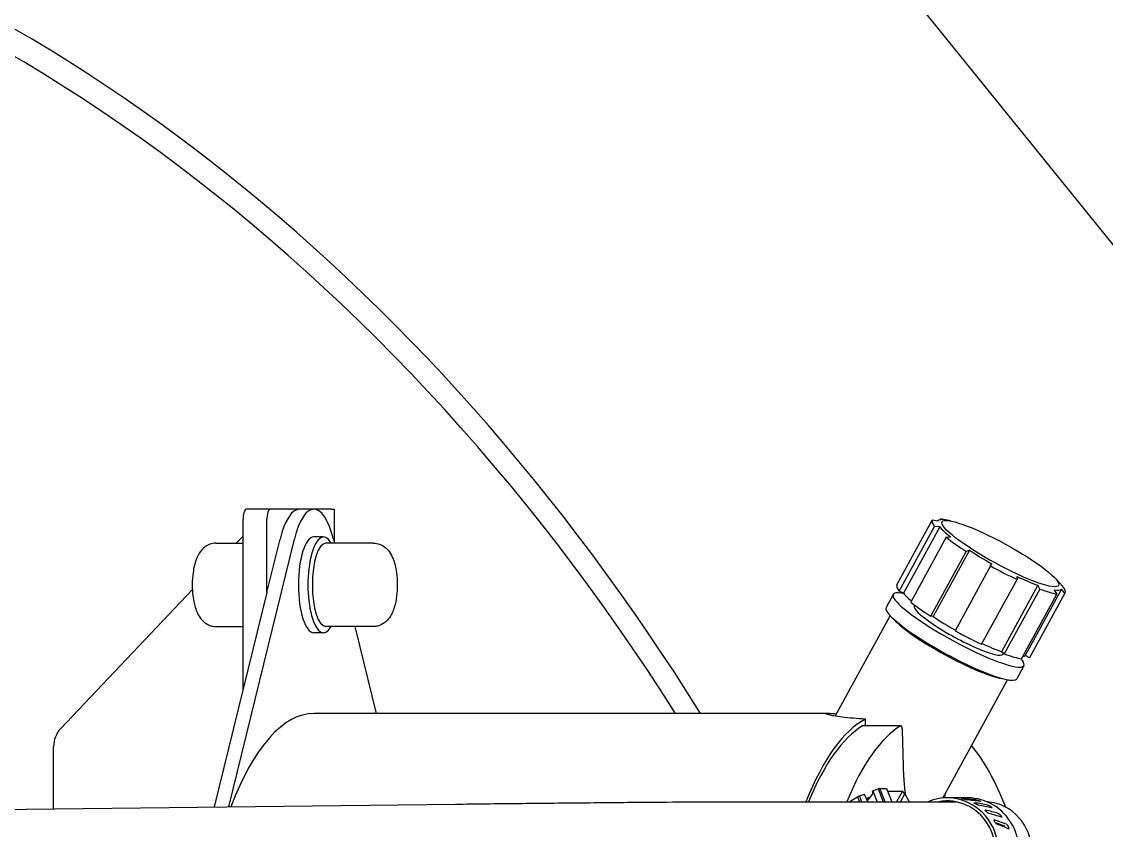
# Model space of a CAD drawing. Header units: millimetres. Extents: x -4172 to 126100, y -2 to 142133.
# Drawn here: x 32082.6 to 32297.6, y 43998.9 to 44159.2 of the extents above; entities that cross this region are included whole.
import ezdxf

# ---------------------------------------------------------------- set-up
doc = ezdxf.new("R2010")
doc.units = ezdxf.units.MM
doc.header["$LTSCALE"] = 100
doc.layers.add('Visible', color=7, linetype='Continuous', lineweight=25)

msp = doc.modelspace()

# ---------------------------------------------------------------- linework, layer by layer
at = {"layer": 'Visible'}
for p, q in [((32349.35, 44052.58), (32106.91, 44352.58)), ((32131.86, 44062.58), (32127.13, 44062.58)), ((32137.68, 44062.58), (32131.86, 44062.58)), ((32140.52, 44062.58), (32137.68, 44062.58)), ((32143.94, 44062.58), (32140.52, 44062.58)), ((32143.94, 44062.58), (32144.51, 44062.58)), ((32144.51, 44062.58), (32144.51, 44056.12)), ((32126.49, 44026.75), (32126.49, 44060.58)), ((32131.22, 44046.04), (32131.22, 44060.58)), ((32256.07, 44047.55), (32263.08, 44060.39)), ((32263.13, 44060.46), (32264.18, 44060.29)), ((32264.62, 44060.49), (32264.7, 44060.63)), ((32265.64, 44060.45), (32264.7, 44060.63)), ((32266.7, 44060.26), (32265.01, 44060.58)), ((32256.52, 44046.31), (32263.54, 44059.16)), ((32264.56, 44059.07), (32257.37, 44045.91)), ((32264.56, 44059.07), (32263.54, 44059.16)), ((32121.12, 44055.83), (32126.49, 44055.83)), ((32123.64, 44003.57), (32136.66, 44056.65)), ((32126.49, 44057.26), (32125.14, 44055.83)), ((32131.22, 44046.04), (32133.82, 44056.65)), ((32142.41, 44057.08), (32140.52, 44057.08)), ((32152.35, 44055.83), (32142.88, 44055.83)), ((32144.38, 44056.65), (32144.58, 44055.83)), ((32265.82, 44057.02), (32258.8, 44044.17)), ((32265.82, 44057.02), (32266.69, 44057.08)), ((32262.8, 44041.35), (32269.82, 44054.19)), ((32270.42, 44054.44), (32263.23, 44041.28)), ((32270.42, 44054.44), (32269.82, 44054.19)), ((32274.61, 44051.33), (32267.6, 44038.49)), ((32274.61, 44051.33), (32274.89, 44051.77)), ((32279.8, 44049.26), (32279.87, 44048.64)), ((32287.34, 44048.98), (32287.88, 44048.41)), ((32116.44, 44046.64), (32090.32, 44019.04)), ((32272.85, 44035.8), (32279.87, 44048.64)), ((32284, 44047.49), (32276.8, 44034.33)), ((32284.36, 44046.74), (32277.35, 44033.9)), ((32288.66, 44046.73), (32281.47, 44033.57)), ((32284.36, 44046.74), (32284, 44047.49)), ((32288.28, 44047.95), (32288.96, 44047.24)), ((32289.36, 44045.93), (32288.66, 44046.73)), ((32131.22, 44046.04), (32120.79, 44003.54)), ((32255.34, 44045.69), (32253.92, 44043.1)), ((32257.37, 44045.91), (32256.52, 44046.31)), ((32280.77, 44032.92), (32287.79, 44045.76)), ((32289.36, 44045.93), (32282.34, 44033.09)), ((32282.39, 44033.16), (32289.41, 44046.01)), ((32287.2, 44046.58), (32287.79, 44045.76)), ((32259.59, 44043.56), (32259.51, 44043.42)), ((32243.85, 44021.54), (32254.73, 44041.46)), ((32263.23, 44041.28), (32262.8, 44041.35)), ((32121.12, 44039.33), (32126.49, 44039.33)), ((32142.41, 44038.08), (32140.52, 44038.08)), ((32152.35, 44039.33), (32142.88, 44039.33)), ((32148.62, 44039.33), (32152.85, 44022.08)), ((32277.35, 44033.9), (32276.8, 44034.33)), ((32277.17, 44034.04), (32277.06, 44033.83)), ((32282.34, 44033.09), (32281.47, 44033.57)), ((32281.23, 44031.55), (32279.81, 44028.95)), ((32265.18, 44005.31), (32277.99, 44028.75)), ((32242.73, 44022.08), (32140.52, 44022.08)), ((32249.82, 44019.63), (32249.82, 44020.97)), ((32256.85, 44019.63), (32249.27, 44019.63)), ((32257.43, 44009.4), (32257.17, 44018.72)), ((32088.94, 44003.15), (32088.94, 44015.51)), ((32248.64, 44005.73), (32249.67, 44006.11)), ((32250.3, 44004.58), (32249.67, 44006.11)), ((32250.33, 44004.89), (32251.36, 44006.2)), ((32251.2, 44006.59), (32251.3, 44006.72)), ((32251.36, 44006.2), (32251.2, 44006.59)), ((32251.3, 44006.72), (32252.33, 44007.11)), ((32251.3, 44006.72), (32252.17, 44004.58)), ((32252.33, 44007.11), (32253.36, 44004.58)), ((32253.73, 44004.58), (32252.67, 44007.2)), ((32252.67, 44007.2), (32253.97, 44007.2)), ((32253.97, 44007.2), (32255.03, 44004.58)), ((32254.17, 44006.7), (32257.17, 44006.7)), ((32257.17, 44006.7), (32255.99, 44004.58)), ((32256.78, 44004.58), (32257.65, 44006.13)), ((32257.65, 44006.13), (32257.17, 44006.7)), ((32257.65, 44006.13), (32258.51, 44004.58)), ((32257.76, 44005.92), (32257.69, 44006.38)), ((32265.57, 44006.02), (32265.47, 44005.33)), ((31778.07, 43999.42), (32168.57, 44004.11)), ((32221.35, 44004.58), (32267.72, 44004.58)), ((32246.57, 44004.58), (32248.23, 44005.54)), ((32248.23, 44005.54), (32248.62, 44004.58)), ((32249.11, 44004.58), (32248.64, 44005.73)), ((32250.07, 44005.16), (32250.17, 44005.28)), ((32250.31, 44004.58), (32250.07, 44005.16)), ((32250.17, 44005.28), (32250.33, 44004.89)), ((32267.05, 44005.35), (32266.02, 44005.35)), ((32270.13, 44005.35), (32268.71, 44005.35))]:
    msp.add_line(p, q, dxfattribs=at)
for centre, major_axis, ratio, start_param, end_param in [((31932.09, 43717.58), (0, -476.5), 0.764292, 2.264039, 3.022968), ((31932.09, 43717.58), (0, 481.5), 0.764292, 5.397035, 6.096696), ((32127.13, 44060.58), (0, 2), 0.322975, 0, 1.570796), ((32131.86, 44060.58), (0, 2), 0.322975, 0, 1.570796), ((32137.68, 44047.58), (0, 15), 0.322975, 0, 0.921329), ((32140.52, 44047.58), (0, 15), 0.322975, 5.361856, 7.204515), ((32276.25, 44053.2), (-13.16, 7.19), 0.161488, 6.247248, 6.648673), ((32276.42, 44053.51), (-12.29, 6.71), 0.161488, 5.863275, 6.247248), ((32276.25, 44053.2), (13.16, -7.19), 0.161488, 2.675292, 2.721683), ((32142.41, 44047.58), (0, -9.5), 0.322975, 2.622805, 6.801973), ((32276.42, 44053.51), (-12.29, 6.71), 0.161488, 0.365488, 0.749461), ((32140.52, 44047.58), (0, -9.5), 0.322975, 3.141593, 6.283185), ((32142.88, 44047.58), (0, -8.25), 0.322975, 3.141593, 6.283185), ((32276.25, 44053.2), (-13.16, 7.19), 0.161488, 0.749461, 1.150886), ((32276.42, 44053.51), (-12.29, 6.71), 0.161488, 1.150886, 1.534859), ((32276.25, 44053.2), (-13.16, 7.19), 0.161488, 1.534859, 1.936284), ((32276.42, 44053.51), (-12.29, 6.71), 0.161488, 1.936284, 2.320257), ((32269.23, 44040.35), (-13.16, 7.19), 0.161488, 0, 0.365488), ((32276.25, 44053.2), (-13.16, 7.19), 0.161488, 2.320257, 2.721683), ((32276.42, 44053.51), (12.29, -6.71), 0.161488, 5.863275, 6.247248), ((32276.42, 44053.51), (12.29, -6.71), 0.161488, 0.365488, 0.4663), ((32276.25, 44053.2), (13.16, -7.19), 0.161488, 6.247248, 6.648673), ((32268.28, 44038.62), (12.94, -7.07), 0.161488, 2.647631, 6.687824), ((32269.23, 44040.35), (-12.29, 6.71), 0.161488, 0.365488, 0.669155), ((32266.86, 44036.02), (-12.94, 7.07), 0.161488, 0, 3.141593), ((32269.23, 44040.35), (-13.16, 7.19), 0.161488, 0.749461, 1.150886), ((32268.28, 44038.62), (-8.78, 4.79), 0.161488, 0, 3.141593), ((32266.63, 44035.59), (11.63, -6.35), 0.161488, 3.55681, 5.867968), ((32269.23, 44040.35), (-12.29, 6.71), 0.161488, 1.150886, 1.532291), ((32269.23, 44040.35), (-13.16, 7.19), 0.161488, 1.534859, 1.936284), ((32269.23, 44040.35), (-12.29, 6.71), 0.161488, 1.963767, 2.320257), ((32269.23, 44040.35), (-13.16, 7.19), 0.161488, 2.320257, 2.721683), ((32269.23, 44040.35), (12.29, -6.71), 0.161488, 6.074716, 6.247248), ((32269.23, 44040.35), (13.16, -7.19), 0.161488, 6.247248, 6.283185), ((32140.52, 43942.58), (0, 79.5), 0.322975, 0, 0.696249), ((32254.09, 43942.58), (0, 79.5), 0.322975, 0.166883, 0.676331), ((32093.67, 44015.51), (0, 5), 0.946407, 0.785398, 1.570796), ((32254.09, 43942.58), (0, 78.5), 0.322975, 0.193462, 0.660299), ((32261.66, 43942.58), (0, 78.5), 0.322975, 0.193462, 0.660299), ((32249.27, 44018.63), (0, 1), 0.322975, 0, 0.193462), ((32256.85, 44018.63), (0, 1), 0.322975, 4.799655, 6.476647), ((32261.66, 43942.58), (0, 78.5), 0.322975, 5.600527, 5.911468), ((32260.33, 44010.18), (0, 9), 0.322975, 1.658063, 2.007129), ((32249.87, 44005.63), (4.12, 1.68), 0.127599, 0.774106, 0.880687), ((32266.02, 43994.58), (0, 10.77), 0.946407, 2.761256, 6.663522), ((32249.87, 44005.63), (4.12, 1.68), 0.127599, 1.821304, 1.927885), ((32249.87, 44005.63), (3.18, 1.29), 0.127599, 4.754843, 4.984914), ((32266.02, 43994.58), (0, 10.16), 0.946407, 2.963888, 6.46089), ((32269, 43994.58), (27.78, -0.12), 0.365723, 1.654495, 1.666439), ((32267.15, 43994.58), (27.59, 1.82), 0.362265, 1.537077, 1.568645), ((32267.15, 43994.58), (-29.45, 0.12), 0.365723, 4.614939, 4.709416), ((32269, 43994.58), (-29.45, 0.12), 0.365723, 4.707913, 4.755206), ((32269, 43994.58), (-29.2, 2.17), 0.36132, 4.645683, 4.74016), ((32267.15, 43994.58), (-29.2, 2.17), 0.36132, 4.552709, 4.647186), ((32270.13, 43994.58), (0, -10.77), 0.946407, 0, 3.141593), ((32269, 43994.58), (-28.51, 4.13), 0.348879, 4.583074, 4.677551), ((32267.15, 43994.58), (-28.51, 4.13), 0.348879, 4.4901, 4.584577), ((32273.36, 43994.58), (0, -10), 0.94537, 0.063685, 3.077907), ((32269, 43994.58), (27.4, -5.94), 0.327882, 1.378145, 1.472622), ((32267.15, 43994.58), (27.4, -5.94), 0.327882, 1.285171, 1.379648), ((32269, 43994.58), (25.92, -7.52), 0.297403, 1.31375, 1.408227), ((32269, 43994.58), (-24.45, 7.09), 0.297403, 4.455298, 4.527214), ((32267.15, 43994.58), (25.92, -7.52), 0.297403, 1.220776, 1.315253)]:
    msp.add_ellipse(centre, major_axis=major_axis, ratio=ratio, start_param=start_param, end_param=end_param, dxfattribs=at)
msp.add_ellipse((32276.56, 44053.78), major_axis=(-11.55, 6.31), ratio=0.161488, dxfattribs=at)
for points, knots in [([(32121.12, 44055.83), (32120.7, 44055.83), (32120.29, 44055.75), (32119.53, 44055.48), (32119.19, 44055.28), (32118.54, 44054.8), (32118.27, 44054.5), (32117.67, 44053.71), (32117.44, 44053.22), (32116.91, 44051.88), (32116.71, 44050.98), (32116.48, 44049.26), (32116.42, 44048.45), (32116.42, 44046.87), (32116.46, 44046.1), (32116.65, 44044.59), (32116.79, 44043.85), (32117.25, 44042.32), (32117.54, 44041.54), (32118.4, 44040.53), (32118.62, 44040.31), (32119.26, 44039.81), (32119.75, 44039.55), (32120.58, 44039.36), (32120.85, 44039.33), (32121.12, 44039.33)], [1.570796, 1.570796, 1.570796, 1.570796, 1.68423, 1.68423, 1.80971, 1.80971, 1.976984, 1.976984, 2.260542, 2.260542, 2.741154, 2.741154, 3.131606, 3.131606, 3.502947, 3.502947, 3.889484, 3.889484, 4.346359, 4.346359, 4.470431, 4.470431, 4.639132, 4.639132, 4.712389, 4.712389, 4.712389, 4.712389]), ([(32152.35, 44055.83), (32152.76, 44055.83), (32153.18, 44055.75), (32153.94, 44055.48), (32154.28, 44055.28), (32154.93, 44054.8), (32155.2, 44054.5), (32155.79, 44053.71), (32156.02, 44053.22), (32156.55, 44051.88), (32156.75, 44050.98), (32156.99, 44049.26), (32157.04, 44048.45), (32157.05, 44046.87), (32157, 44046.1), (32156.82, 44044.59), (32156.67, 44043.85), (32156.22, 44042.32), (32155.92, 44041.54), (32155.07, 44040.53), (32154.85, 44040.31), (32154.2, 44039.81), (32153.72, 44039.55), (32152.88, 44039.36), (32152.62, 44039.33), (32152.35, 44039.33)], [4.712389, 4.712389, 4.712389, 4.712389, 4.825823, 4.825823, 4.951302, 4.951302, 5.118576, 5.118576, 5.402135, 5.402135, 5.882746, 5.882746, 6.273199, 6.273199, 6.64454, 6.64454, 7.031076, 7.031076, 7.487952, 7.487952, 7.612024, 7.612024, 7.780725, 7.780725, 7.853982, 7.853982, 7.853982, 7.853982]), ([(32242.48, 44021.83), (32242.3, 44021.87), (32242.18, 44021.92), (32242.04, 44022.04), (32242.26, 44022.08), (32243.05, 44022.08), (32243.52, 44022.06), (32244.11, 44022.02)], [-2.3749483, -2.3749483, -2.3749483, -2.3749483, -2.169217, -2.169217, -1.7353762, -1.7353762, -1.4354743, -1.4354743, -1.4354743, -1.4354743]), ([(32249.82, 44020.97), (32248.97, 44021.01), (32248.16, 44021.06), (32246.61, 44021.18), (32245.88, 44021.26), (32244.6, 44021.42), (32244.06, 44021.51), (32243.17, 44021.66), (32242.8, 44021.74), (32242.51, 44021.82), (32242.49, 44021.82), (32242.48, 44021.83)], [-4.528572, -4.528572, -4.528572, -4.528572, -4.246152, -4.246152, -3.943288, -3.943288, -3.640424, -3.640424, -3.337652, -3.337652, -3.321992, -3.321992, -3.321992, -3.321992]), ([(32168.57, 44004.11), (32172.54, 44004.16), (32176.77, 44004.21), (32185.3, 44004.3), (32189.61, 44004.34), (32197.87, 44004.42), (32201.82, 44004.46), (32208.98, 44004.51), (32212.18, 44004.54), (32217.52, 44004.57), (32219.65, 44004.58), (32221.21, 44004.58), (32221.28, 44004.58), (32221.35, 44004.58)], [3.090059, 3.090059, 3.090059, 3.090059, 3.410473, 3.410473, 3.730767, 3.730767, 4.051111, 4.051111, 4.371759, 4.371759, 4.693734, 4.693734, 4.709192, 4.709192, 4.709192, 4.709192]), ([(32266.39, 44004.7), (32266.37, 44004.7), (32266.36, 44004.7), (32266.33, 44004.7), (32266.32, 44004.7), (32266.33, 44004.71), (32266.35, 44004.71), (32266.4, 44004.72), (32266.45, 44004.72), (32266.5, 44004.72), (32266.51, 44004.73), (32266.52, 44004.73)], [0.14435564, 0.14435564, 0.14435564, 0.14435564, 0.15320907, 0.15320907, 0.17236141, 0.17236141, 0.19151376, 0.19151376, 0.21068423, 0.21068423, 0.21335638, 0.21335638, 0.21335638, 0.21335638]), ([(32267.29, 44005.35), (32267.27, 44005.35), (32267.25, 44005.35), (32267.18, 44005.35), (32267.12, 44005.35), (32267.06, 44005.35), (32267.05, 44005.35), (32267.05, 44005.35)], [-0.29753896, -0.29753896, -0.29753896, -0.29753896, -0.28725487, -0.28725487, -0.2681189, -0.2681189, -0.26607728, -0.26607728, -0.26607728, -0.26607728]), ([(32267.57, 44004.61), (32267.56, 44004.6), (32267.54, 44004.6), (32267.49, 44004.59), (32267.47, 44004.58), (32267.44, 44004.58)], [0.3559813, 0.3559813, 0.3559813, 0.3559813, 0.36388072, 0.36388072, 0.37250839, 0.37250839, 0.37250839, 0.37250839]), ([(32269.84, 44004.96), (32269.82, 44004.97), (32269.8, 44004.97), (32269.73, 44004.98), (32269.68, 44004.99), (32269.57, 44005.01), (32269.5, 44005.03), (32269.37, 44005.06), (32269.3, 44005.07), (32269.18, 44005.1), (32269.13, 44005.11), (32269.03, 44005.14), (32268.99, 44005.15), (32268.93, 44005.17), (32268.91, 44005.17), (32268.9, 44005.18), (32268.91, 44005.19), (32268.94, 44005.19), (32268.96, 44005.18), (32268.97, 44005.18)], [-0.297539, -0.297539, -0.297539, -0.297539, -0.2872549, -0.2872549, -0.2681189, -0.2681189, -0.2489743, -0.2489743, -0.2298297, -0.2298297, -0.210663, -0.210663, -0.1914964, -0.1914964, -0.1723459, -0.1723459, -0.1531954, -0.1531954, -0.1443422, -0.1443422, -0.1443422, -0.1443422]), ([(32269.18, 44005.35), (32269.19, 44005.35), (32269.21, 44005.35), (32269.28, 44005.35), (32269.34, 44005.35), (32269.45, 44005.34), (32269.52, 44005.34), (32269.65, 44005.34), (32269.72, 44005.33), (32269.84, 44005.32), (32269.9, 44005.32), (32270.01, 44005.31), (32270.05, 44005.3), (32270.1, 44005.29), (32270.12, 44005.29), (32270.13, 44005.29), (32270.12, 44005.28), (32270.1, 44005.28), (32270.09, 44005.28), (32270.08, 44005.28), (32270.06, 44005.28)], [-0.1443435, -0.1443435, -0.1443435, -0.1443435, -0.1340594, -0.1340594, -0.1149235, -0.1149235, -0.0957789, -0.0957789, -0.0766343, -0.0766343, -0.0574564, -0.0574564, -0.0382786, -0.0382786, -0.0191393, -0.0191393, 0, 0, 0, 0.0088535, 0.0088535, 0.0088535, 0.0088535]), ([(32272.22, 44003.92), (32272.2, 44003.92), (32272.18, 44003.93), (32272.12, 44003.94), (32272.07, 44003.96), (32271.96, 44004.01), (32271.9, 44004.04), (32271.78, 44004.09), (32271.72, 44004.13), (32271.61, 44004.19), (32271.56, 44004.22), (32271.47, 44004.27), (32271.43, 44004.3), (32271.38, 44004.33), (32271.37, 44004.35), (32271.36, 44004.37), (32271.38, 44004.38), (32271.41, 44004.38), (32271.42, 44004.38), (32271.43, 44004.37)], [-0.297539, -0.297539, -0.297539, -0.297539, -0.2872549, -0.2872549, -0.2681189, -0.2681189, -0.2489743, -0.2489743, -0.2298297, -0.2298297, -0.2106519, -0.2106519, -0.191474, -0.191474, -0.1723347, -0.1723347, -0.1531954, -0.1531954, -0.1443419, -0.1443419, -0.1443419, -0.1443419]), ([(32271.73, 44004.96), (32271.74, 44004.96), (32271.76, 44004.96), (32271.83, 44004.94), (32271.89, 44004.93), (32272, 44004.91), (32272.06, 44004.89), (32272.19, 44004.86), (32272.26, 44004.84), (32272.37, 44004.8), (32272.43, 44004.77), (32272.52, 44004.73), (32272.56, 44004.71), (32272.61, 44004.68), (32272.63, 44004.67), (32272.64, 44004.65), (32272.63, 44004.65), (32272.6, 44004.65), (32272.6, 44004.65), (32272.58, 44004.65), (32272.57, 44004.65)], [-0.1443435, -0.1443435, -0.1443435, -0.1443435, -0.1340594, -0.1340594, -0.1149235, -0.1149235, -0.0957789, -0.0957789, -0.0766343, -0.0766343, -0.0574564, -0.0574564, -0.0382786, -0.0382786, -0.0191393, -0.0191393, 0, 0, 0, 0.0088535, 0.0088535, 0.0088535, 0.0088535]), ([(32274.1, 44003.91), (32274.12, 44003.91), (32274.14, 44003.9), (32274.2, 44003.88), (32274.25, 44003.86), (32274.36, 44003.81), (32274.42, 44003.79), (32274.53, 44003.72), (32274.59, 44003.68), (32274.69, 44003.61), (32274.74, 44003.58), (32274.83, 44003.51), (32274.86, 44003.48), (32274.9, 44003.42), (32274.91, 44003.4), (32274.91, 44003.37), (32274.9, 44003.36), (32274.88, 44003.36), (32274.87, 44003.36), (32274.86, 44003.37), (32274.84, 44003.37)], [-0.1443435, -0.1443435, -0.1443435, -0.1443435, -0.1340594, -0.1340594, -0.1149235, -0.1149235, -0.0957789, -0.0957789, -0.0766343, -0.0766343, -0.0574564, -0.0574564, -0.0382786, -0.0382786, -0.0191393, -0.0191393, 0, 0, 0, 0.0088535, 0.0088535, 0.0088535, 0.0088535]), ([(32274.27, 44002.27), (32274.25, 44002.28), (32274.24, 44002.28), (32274.18, 44002.31), (32274.13, 44002.34), (32274.04, 44002.4), (32273.99, 44002.44), (32273.89, 44002.53), (32273.83, 44002.57), (32273.74, 44002.66), (32273.7, 44002.7), (32273.63, 44002.78), (32273.6, 44002.82), (32273.56, 44002.88), (32273.55, 44002.9), (32273.55, 44002.94), (32273.57, 44002.94), (32273.6, 44002.94), (32273.61, 44002.94), (32273.62, 44002.94)], [-0.297539, -0.297539, -0.297539, -0.297539, -0.2872549, -0.2872549, -0.2681189, -0.2681189, -0.2489743, -0.2489743, -0.2298297, -0.2298297, -0.210663, -0.210663, -0.1914964, -0.1914964, -0.1723459, -0.1723459, -0.1531954, -0.1531954, -0.1443422, -0.1443422, -0.1443422, -0.1443422]), ([(32276.16, 44002.26), (32276.17, 44002.26), (32276.19, 44002.25), (32276.25, 44002.22), (32276.29, 44002.19), (32276.38, 44002.13), (32276.43, 44002.09), (32276.53, 44002), (32276.58, 44001.95), (32276.66, 44001.86), (32276.7, 44001.81), (32276.76, 44001.71), (32276.79, 44001.67), (32276.81, 44001.6), (32276.82, 44001.57), (32276.81, 44001.53), (32276.8, 44001.52), (32276.78, 44001.52), (32276.77, 44001.52), (32276.75, 44001.52), (32276.74, 44001.53)], [-0.1443435, -0.1443435, -0.1443435, -0.1443435, -0.1340595, -0.1340595, -0.1149235, -0.1149235, -0.0957789, -0.0957789, -0.0766343, -0.0766343, -0.0574676, -0.0574676, -0.038301, -0.038301, -0.0191505, -0.0191505, 0, 0, 0, 0.0088533, 0.0088533, 0.0088533, 0.0088533]), ([(32275.87, 44000.14), (32275.85, 44000.14), (32275.84, 44000.15), (32275.79, 44000.18), (32275.75, 44000.22), (32275.68, 44000.29), (32275.63, 44000.34), (32275.55, 44000.45), (32275.51, 44000.51), (32275.45, 44000.61), (32275.41, 44000.67), (32275.36, 44000.77), (32275.34, 44000.82), (32275.32, 44000.89), (32275.32, 44000.92), (32275.33, 44000.97), (32275.35, 44000.98), (32275.38, 44000.98), (32275.39, 44000.97), (32275.4, 44000.97)], [-0.297539, -0.297539, -0.297539, -0.297539, -0.2872549, -0.2872549, -0.2681189, -0.2681189, -0.2489743, -0.2489743, -0.2298297, -0.2298297, -0.2106519, -0.2106519, -0.191474, -0.191474, -0.1723347, -0.1723347, -0.1531954, -0.1531954, -0.1443419, -0.1443419, -0.1443419, -0.1443419]), ([(32277.57, 43999.47), (32277.55, 43999.5), (32277.54, 43999.52), (32277.49, 43999.6), (32277.45, 43999.65), (32277.38, 43999.73), (32277.34, 43999.76), (32277.29, 43999.79), (32277.27, 43999.8), (32277.26, 43999.81)], [0.39433993, 0.39433993, 0.39433993, 0.39433993, 0.40220948, 0.40220948, 0.4213552, 0.4213552, 0.44049121, 0.44049121, 0.45077533, 0.45077533, 0.45077533, 0.45077533]), ([(32277.75, 44000.12), (32277.77, 44000.12), (32277.78, 44000.11), (32277.83, 44000.07), (32277.87, 44000.04), (32277.94, 43999.96), (32277.98, 43999.91), (32278.06, 43999.8), (32278.09, 43999.74), (32278.15, 43999.63), (32278.18, 43999.57), (32278.21, 43999.46), (32278.22, 43999.41), (32278.23, 43999.33), (32278.23, 43999.29), (32278.21, 43999.25), (32278.2, 43999.23), (32278.17, 43999.23), (32278.17, 43999.23), (32278.15, 43999.24), (32278.14, 43999.24)], [-0.1443435, -0.1443435, -0.1443435, -0.1443435, -0.1340594, -0.1340594, -0.1149235, -0.1149235, -0.0957789, -0.0957789, -0.0766343, -0.0766343, -0.0574564, -0.0574564, -0.0382786, -0.0382786, -0.0191393, -0.0191393, 0, 0, 0, 0.0088535, 0.0088535, 0.0088535, 0.0088535])]:
    msp.add_open_spline(points, degree=3, knots=knots, dxfattribs=at)

doc.saveas('drawing.dxf')
